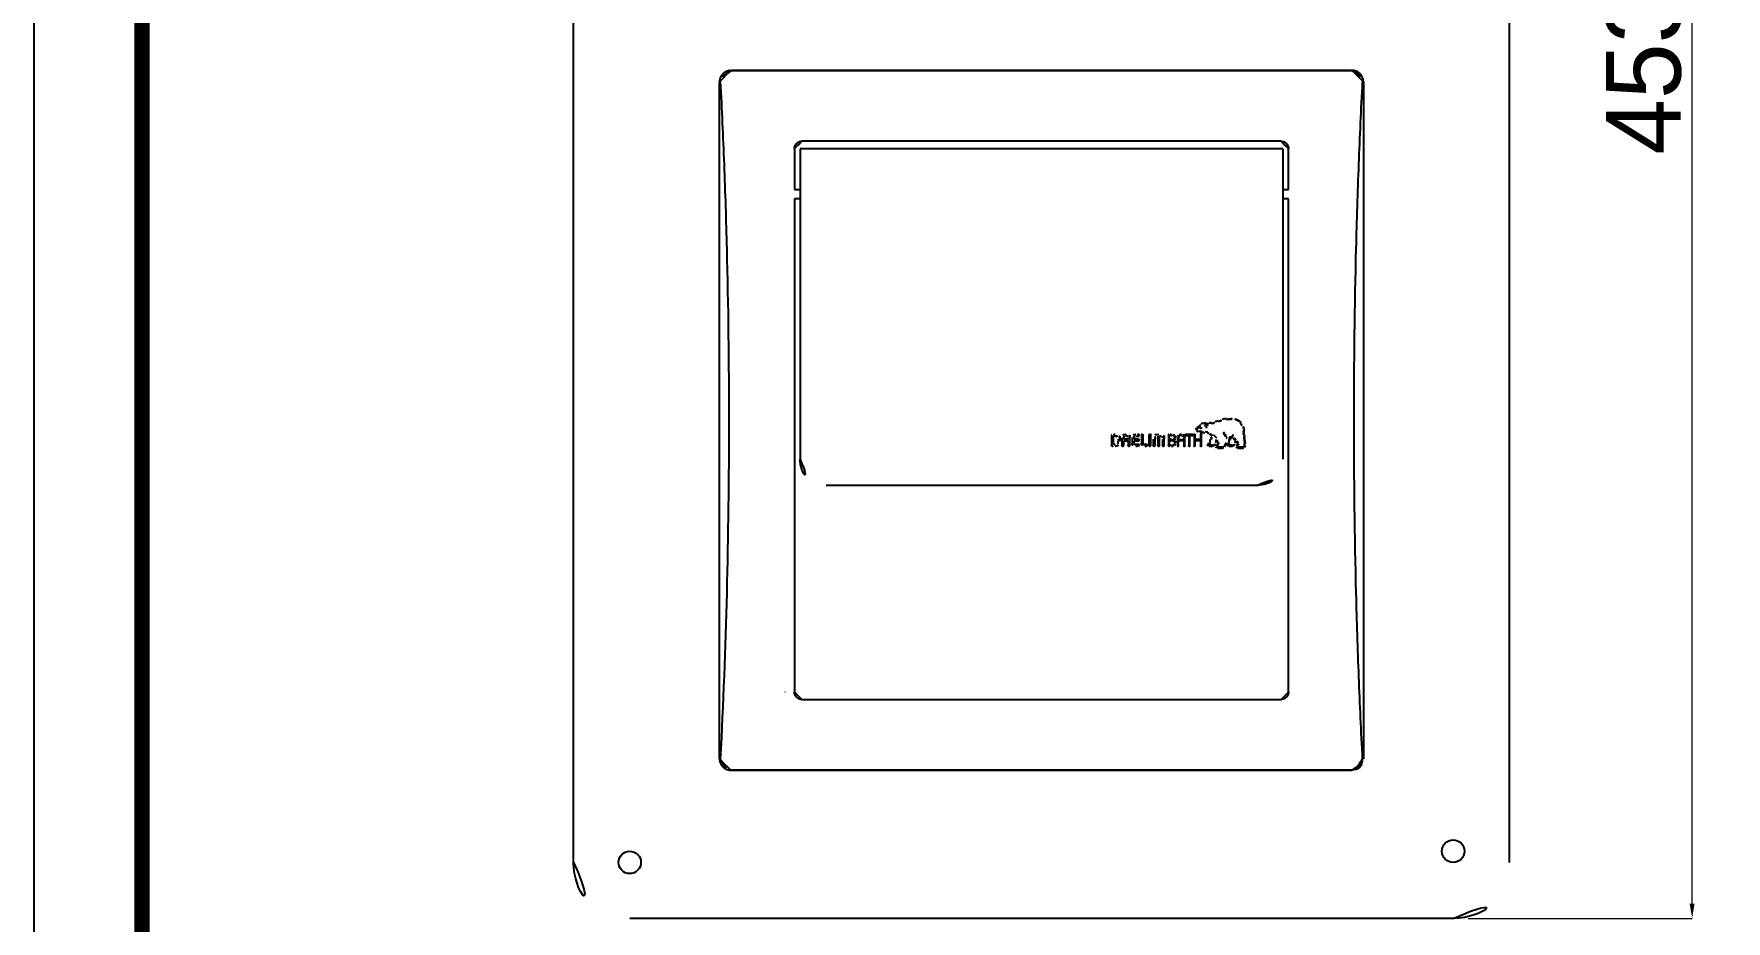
# Model space of a CAD drawing. Extents: x 16296660632 to 16296677083, y -37409619871 to -37409616479.
# Drawn here: x 16296675286.2 to 16296675738.3, y -37409617356.2 to -37409617119 of the extents above; entities that cross this region are included whole.
import ezdxf

# ---------------------------------------------------------------- set-up
doc = ezdxf.new("R2010")
doc.units = 0
doc.header["$LTSCALE"] = 10
doc.header["$MEASUREMENT"] = 0
doc.header["$PDMODE"] = 3
doc.header["$PDSIZE"] = -10
doc.layers.get('0').update_dxf_attribs({"linetype": 'CONTINUOUS'})
doc.layers.get('DEFPOINTS').update_dxf_attribs({"linetype": 'CONTINUOUS'})
for name, color, linetype in [('BODY', 7, 'CONTINUOUS'), ('Default', 7, 'CONTINUOUS'), ('MAKE2D HIDDEN LINES', 255, 'CONTINUOUS'), ('MAKE2D VISIBLE LINES', 7, 'CONTINUOUS'), ('MAKE2D VISIBLE LINES - TANGENT', 7, 'CONTINUOUS')]:
    doc.layers.add(name, color=color, linetype=linetype)
doc.styles.add('Daelim Dimension', font='\x7f\x7f\x7f\x7f.TTF')
doc.dimstyles.new('DEFAULT', dxfattribs={"dimscale": 2, "dimtxt": 2, "dimasz": 2, "dimexe": 0, "dimexo": 2, "dimgap": 1, "dimtad": 1, "dimdec": 1, "dimzin": 9, "dimdsep": 46, "dimtxsty": 'Daelim Dimension', "dimcen": 0.5, "dimclrd": 252, "dimclre": 252, "dimclrt": 3, "dimadec": 1, "dimazin": 0, "dimtfac": 1, "dimtdec": 1, "dimtix": 1, "dimtmove": 0, "dimatfit": 3, "dimfxl": 0, "dimtolj": 1, "dimtzin": 1, "dimlwd": 9, "dimlwe": 9, "dimarcsym": 0})

# ---------------------------------------------------------------- blocks, each defined once
blk = doc.blocks.new('*D5')
at = {"layer": 'BODY', "color": 5, "lineweight": 9}
for p, q in [((16296675669.405, -37409616902.51022), (16296675729.23068, -37409616902.51022)), ((16296675729.23068, -37409617351.51022), (16296675729.23068, -37409616906.51022)), ((16296675669.405, -37409617355.51022), (16296675729.23068, -37409617355.51022))]:
    blk.add_line(p, q, dxfattribs=at)
at = {"layer": 'BODY', "color": 5}
for points in [[(16296675728.56402, -37409616906.51022), (16296675729.89735, -37409616906.51022), (16296675729.23068, -37409616902.51022)], [(16296675728.56402, -37409617351.51022), (16296675729.89735, -37409617351.51022), (16296675729.23068, -37409617355.51022)]]:
    blk.add_solid(points, dxfattribs=at)
at = {"layer": 'DEFPOINTS', "color": 0}
for p in [(16296675665.405, -37409616902.51022), (16296675729.23068, -37409616902.51022), (16296675665.405, -37409617355.51022)]:
    blk.add_point(p, dxfattribs=at)
at = {"layer": 'BODY', "color": 7, "insert": (16296675716.3294, -37409617129.01022), "char_height": 20, "attachment_point": 5, "rotation": 90, "style": 'Daelim Dimension'}
blk.add_mtext('\\A1;453', dxfattribs=at)

msp = doc.modelspace()

# ---------------------------------------------------------------- linework, layer by layer
for p, q in [((16296675430.405001, -37409617340.510223), (16296675430.405001, -37409616917.510223)), ((16296675680.405001, -37409617340.510223), (16296675680.405001, -37409616917.510223))]:
    msp.add_line(p, q)
at = {"ltscale": 0.5}
msp.add_lwpolyline([(16296675286.220461, -37409617795.791344), (16296677082.980459, -37409617795.791344), (16296677082.980459, -37409616479.271339), (16296675286.220461, -37409616479.271339)], close=True, dxfattribs=at)
at = {"color": 5, "linetype": 'ByBlock', "lineweight": 200, "const_width": 4.14}
msp.add_lwpolyline([(16296675315.11268, -37409617739.419121), (16296677053.91268, -37409617739.419121), (16296677053.91268, -37409616509.839111), (16296675315.11268, -37409616509.839111)], close=True, dxfattribs=at)
for centre, start, end in [((16296675445.405001, -37409617340.510223), 180, 270), ((16296675665.405001, -37409617340.510223), 270, 0)]:
    msp.add_arc(centre, 15, start, end)
at = {"layer": 'BODY'}
for p, q in [((16296675490.90633, -37409617149.757629), (16296675490.90633, -37409617232.757629)), ((16296675619.90633, -37409617149.757629), (16296675490.90633, -37409617149.757629)), ((16296675619.90633, -37409617149.757629), (16296675619.90633, -37409617232.757629)), ((16296675612.90633, -37409617239.757629), (16296675497.90633, -37409617239.757629)), ((16296675665.405001, -37409617355.510223), (16296675445.405001, -37409617355.510223))]:
    msp.add_line(p, q, dxfattribs=at)
for centre in [(16296675665.405001, -37409617337.510223), (16296675445.405001, -37409617340.510223)]:
    msp.add_circle(centre, 3, dxfattribs=at)
for centre, start, end in [((16296675497.90633, -37409617232.757629), 180, 270), ((16296675612.90633, -37409617232.757629), 270, 0)]:
    msp.add_arc(centre, 7, start, end, dxfattribs=at)
at = {"layer": 'Default', "color": 0}
for p, q in [((16296675574.11492, -37409617226.297058), (16296675574.11492, -37409617229.05854)), ((16296675574.61083, -37409617228.822777), (16296675574.61083, -37409617226.550629)), ((16296675576.881451, -37409617226.990623), (16296675576.881451, -37409617229.094833)), ((16296675577.373461, -37409617227.40213), (16296675577.373461, -37409617226.990623)), ((16296675578.075211, -37409617226.101677), (16296675577.834209, -37409617226.101677)), ((16296675577.834209, -37409617226.535767), (16296675578.075211, -37409617226.535767)), ((16296675578.536249, -37409617226.990623), (16296675578.536249, -37409617227.40213)), ((16296675579.0292, -37409617229.094833), (16296675579.0292, -37409617226.990623)), ((16296675579.63913, -37409617226.905083), (16296675579.63913, -37409617228.454231)), ((16296675580.13303, -37409617227.405273), (16296675580.13303, -37409617226.905083)), ((16296675580.58865, -37409617226.543388), (16296675581.497299, -37409617226.547096)), ((16296675581.497299, -37409617226.135307), (16296675581.40118, -37409617226.125504)), ((16296675581.497299, -37409617226.547096), (16296675581.497299, -37409617226.135307)), ((16296675582.09008, -37409617226.26667), (16296675582.09008, -37409617228.454231)), ((16296675582.44338, -37409617226.128647), (16296675582.230391, -37409617226.128647)), ((16296675582.582939, -37409617228.499672), (16296675582.582939, -37409617226.26667)), ((16296675584.118561, -37409617226.262383), (16296675584.118561, -37409617229.094833)), ((16296675584.4793, -37409617226.128647), (16296675584.249729, -37409617226.128647)), ((16296675584.61047, -37409617229.094833), (16296675584.61047, -37409617226.262383)), ((16296675586.495119, -37409617226.571114), (16296675586.495119, -37409617229.094833)), ((16296675586.98559, -37409617229.094833), (16296675586.98559, -37409617226.575867)), ((16296675589.32271, -37409617226.276382), (16296675589.32271, -37409617229.112648)), ((16296675589.604191, -37409617226.403648), (16296675589.657539, -37409617226.401077)), ((16296675589.604191, -37409617227.517479), (16296675589.604191, -37409617226.403648)), ((16296675590.999889, -37409617226.937752), (16296675590.999889, -37409617226.95137)), ((16296675591.276711, -37409617226.976334), (16296675591.276711, -37409617226.907272)), ((16296675591.784241, -37409617226.967567), (16296675591.784241, -37409617229.19809)), ((16296675592.061621, -37409617227.525291), (16296675592.061621, -37409617226.981857)), ((16296675592.862061, -37409617226.139122), (16296675592.64583, -37409617226.139122)), ((16296675592.64583, -37409617226.383171), (16296675592.862061, -37409617226.383171)), ((16296675593.446739, -37409617226.981857), (16296675593.446739, -37409617227.525291)), ((16296675593.72394, -37409617229.19809), (16296675593.72394, -37409617226.967567)), ((16296675593.889589, -37409617226.190941), (16296675593.889589, -37409617226.37812)), ((16296675595.869499, -37409617226.169029), (16296675593.91931, -37409617226.169029)), ((16296675593.91931, -37409617226.390602), (16296675594.755951, -37409617226.390602)), ((16296675594.755951, -37409617226.390602), (16296675594.755951, -37409617229.19809)), ((16296675595.03286, -37409617229.19809), (16296675595.03286, -37409617226.390602)), ((16296675595.03286, -37409617226.390602), (16296675595.869499, -37409617226.390602)), ((16296675595.89484, -37409617226.37812), (16296675595.89484, -37409617226.190941)), ((16296675596.15955, -37409617226.199333), (16296675596.15955, -37409617229.19809)), ((16296675596.40732, -37409617226.169029), (16296675596.18985, -37409617226.169029)), ((16296675596.436939, -37409617227.520439), (16296675596.436939, -37409617226.199333)), ((16296675597.25643, -37409617223.961853), (16296675597.243099, -37409617223.986137)), ((16296675597.464849, -37409617224.11216), (16296675597.483049, -37409617224.078438)), ((16296675597.82873, -37409617225.590828), (16296675598.28739, -37409617225.619499)), ((16296675598.302441, -37409617225.365738), (16296675597.84664, -37409617225.339157)), ((16296675597.913031, -37409617226.199333), (16296675597.913031, -37409617227.520439)), ((16296675598.160891, -37409617226.169029), (16296675597.943331, -37409617226.169029)), ((16296675598.190229, -37409617229.19809), (16296675598.190229, -37409617226.199333)), ((16296675599.433809, -37409617223.072151), (16296675598.99715, -37409617223.078148)), ((16296675599.005341, -37409617223.330673), (16296675599.434759, -37409617223.325531)), ((16296675609.29714, -37409617225.130173), (16296675609.34553, -37409617225.798866)), ((16296675609.440781, -37409617226.860603), (16296675609.63949, -37409617228.585876)), ((16296675609.600719, -37409617225.78791), (16296675609.551279, -37409617225.102539)), ((16296675609.89325, -37409617228.559486), (16296675609.69455, -37409617226.82621)), ((16296675575.91717, -37409617227.405273), (16296675575.91717, -37409617227.951759)), ((16296675576.408791, -37409617227.951759), (16296675576.408791, -37409617227.405273)), ((16296675577.01243, -37409617229.230476), (16296675577.242571, -37409617229.230476)), ((16296675578.536249, -37409617227.40213), (16296675577.373461, -37409617227.40213)), ((16296675577.373461, -37409617229.094833), (16296675577.373461, -37409617227.834686)), ((16296675577.373461, -37409617227.834686), (16296675578.536249, -37409617227.834686)), ((16296675578.536249, -37409617227.834686), (16296675578.536249, -37409617229.094833)), ((16296675578.668659, -37409617229.230476), (16296675578.89584, -37409617229.230476)), ((16296675581.355181, -37409617227.405273), (16296675580.13303, -37409617227.405273)), ((16296675580.13303, -37409617228.454231), (16296675580.13303, -37409617227.832123)), ((16296675580.13303, -37409617227.832123), (16296675581.355181, -37409617227.832123)), ((16296675581.497869, -37409617228.814301), (16296675580.58865, -37409617228.814301)), ((16296675581.475771, -37409617229.23172), (16296675581.497869, -37409617229.22953)), ((16296675581.49473, -37409617227.700569), (16296675581.49473, -37409617227.545197)), ((16296675581.497869, -37409617229.22953), (16296675581.497869, -37409617228.814301)), ((16296675583.62866, -37409617228.814301), (16296675583.00473, -37409617228.814301)), ((16296675583.483391, -37409617229.230476), (16296675583.536831, -37409617229.222672)), ((16296675583.60751, -37409617229.211243), (16296675583.62866, -37409617229.208092)), ((16296675583.62866, -37409617229.208092), (16296675583.62866, -37409617228.814301)), ((16296675584.249729, -37409617229.230476), (16296675584.4793, -37409617229.230476)), ((16296675585.2626, -37409617227.353256), (16296675585.2626, -37409617229.094833)), ((16296675585.39481, -37409617229.230476), (16296675585.627621, -37409617229.230476)), ((16296675585.759171, -37409617229.094833), (16296675585.759171, -37409617227.392509)), ((16296675586.62533, -37409617229.230476), (16296675586.85405, -37409617229.230476)), ((16296675587.718781, -37409617227.392509), (16296675587.718781, -37409617229.094833)), ((16296675587.850901, -37409617229.230476), (16296675588.085329, -37409617229.230476)), ((16296675588.21669, -37409617229.094833), (16296675588.21669, -37409617227.353256)), ((16296675590.31786, -37409617227.517479), (16296675589.604191, -37409617227.517479)), ((16296675589.604191, -37409617228.991959), (16296675589.604191, -37409617227.773911)), ((16296675589.604191, -37409617227.773911), (16296675590.317089, -37409617227.773911)), ((16296675589.65811, -37409617228.994148), (16296675589.604191, -37409617228.991959)), ((16296675590.714121, -37409617227.646461), (16296675590.856251, -37409617227.595787)), ((16296675590.85758, -37409617227.700569), (16296675590.714121, -37409617227.646461)), ((16296675591.01713, -37409617228.368881), (16296675591.01713, -37409617228.379837)), ((16296675591.294241, -37409617228.409081), (16296675591.294241, -37409617228.335739)), ((16296675591.80567, -37409617229.228958), (16296675592.040091, -37409617229.228958)), ((16296675593.446739, -37409617227.525291), (16296675592.061621, -37409617227.525291)), ((16296675592.061621, -37409617229.19809), (16296675592.061621, -37409617227.771439)), ((16296675592.061621, -37409617227.771439), (16296675593.446739, -37409617227.771439)), ((16296675593.446739, -37409617227.771439), (16296675593.446739, -37409617229.19809)), ((16296675593.467991, -37409617229.228958), (16296675593.70318, -37409617229.228958)), ((16296675594.776239, -37409617229.228958), (16296675595.012381, -37409617229.22934)), ((16296675596.18985, -37409617229.22934), (16296675596.40732, -37409617229.22934)), ((16296675597.913031, -37409617227.520439), (16296675596.436939, -37409617227.520439)), ((16296675596.436939, -37409617229.19809), (16296675596.436939, -37409617227.771439)), ((16296675596.436939, -37409617227.771439), (16296675597.913031, -37409617227.771439)), ((16296675597.913031, -37409617227.771439), (16296675597.913031, -37409617229.19809)), ((16296675597.943331, -37409617229.22934), (16296675598.160891, -37409617229.22934)), ((16296675601.136709, -37409617228.986526), (16296675600.20348, -37409617228.986526)), ((16296675600.20348, -37409617229.225052), (16296675601.136709, -37409617229.225052)), ((16296675602.39323, -37409617229.757629), (16296675603.71863, -37409617229.757629)), ((16296675603.71863, -37409617229.50396), (16296675602.397329, -37409617229.50396)), ((16296675606.4683, -37409617228.986526), (16296675605.40572, -37409617228.986526)), ((16296675605.43515, -37409617229.225052), (16296675606.4683, -37409617229.225052)), ((16296675607.852859, -37409617229.757629), (16296675609.179211, -37409617229.757629)), ((16296675609.18026, -37409617229.50396), (16296675607.877529, -37409617229.50396))]:
    msp.add_line(p, q, dxfattribs=at)
for points in [[(16296675602.585461, -37409617222.452888), (16296675602.01297, -37409617222.649017), (16296675601.420759, -37409617222.85125), (16296675600.82398, -37409617222.978607)], [(16296675602.66843, -37409617222.693222), (16296675603.345421, -37409617222.461273), (16296675604.045361, -37409617222.222076), (16296675604.76169, -37409617222.10434)], [(16296675604.71921, -37409617221.853722), (16296675603.983061, -37409617221.975647), (16296675603.27216, -37409617222.218178), (16296675602.585461, -37409617222.452888)], [(16296675604.76169, -37409617222.10434), (16296675605.90543, -37409617221.91497), (16296675607.47497, -37409617221.923073), (16296675608.46212, -37409617223.031471)], [(16296675608.65377, -37409617222.862968), (16296675607.58976, -37409617221.667297), (16296675605.926291, -37409617221.654732), (16296675604.71921, -37409617221.853722)], [(16296675574.24971, -37409617226.140358), (16296675574.167219, -37409617226.154747), (16296675574.11492, -37409617226.216087), (16296675574.11492, -37409617226.297058)], [(16296675575.09082, -37409617226.101677), (16296675574.78162, -37409617226.101677), (16296675574.380501, -37409617226.120262), (16296675574.24971, -37409617226.140358)], [(16296675574.61083, -37409617226.550629), (16296675574.807819, -37409617226.530724), (16296675575.087971, -37409617226.52758), (16296675575.091209, -37409617226.52758)], [(16296675575.091209, -37409617226.52758), (16296675575.66284, -37409617226.52758), (16296675575.91717, -37409617226.799919), (16296675575.91717, -37409617227.405273)], [(16296675576.408791, -37409617227.405273), (16296675576.408791, -37409617226.553009), (16296675575.953279, -37409617226.101677), (16296675575.09082, -37409617226.101677)], [(16296675577.834209, -37409617226.101677), (16296675577.17494, -37409617226.101677), (16296675576.881451, -37409617226.374786), (16296675576.881451, -37409617226.990623)], [(16296675577.373461, -37409617226.990623), (16296675577.373461, -37409617226.60083), (16296675577.48805, -37409617226.535767), (16296675577.834209, -37409617226.535767)], [(16296675578.075211, -37409617226.535767), (16296675578.42128, -37409617226.535767), (16296675578.536249, -37409617226.60083), (16296675578.536249, -37409617226.990623)], [(16296675579.0292, -37409617226.990623), (16296675579.0292, -37409617226.374786), (16296675578.734859, -37409617226.101677), (16296675578.075211, -37409617226.101677)], [(16296675580.585119, -37409617226.101677), (16296675579.94795, -37409617226.101677), (16296675579.63913, -37409617226.364021), (16296675579.63913, -37409617226.905083)], [(16296675580.13303, -37409617226.905083), (16296675580.13303, -37409617226.671509), (16296675580.13303, -37409617226.543388), (16296675580.58865, -37409617226.543388)], [(16296675581.40118, -37409617226.125504), (16296675581.22258, -37409617226.109497), (16296675580.81193, -37409617226.101677), (16296675580.585119, -37409617226.101677)], [(16296675582.230391, -37409617226.128647), (16296675582.154659, -37409617226.128647), (16296675582.09008, -37409617226.191887), (16296675582.09008, -37409617226.26667)], [(16296675582.582939, -37409617226.26667), (16296675582.582939, -37409617226.191887), (16296675582.5193, -37409617226.128647), (16296675582.44338, -37409617226.128647)], [(16296675584.249729, -37409617226.128647), (16296675584.167721, -37409617226.128647), (16296675584.118561, -37409617226.197144), (16296675584.118561, -37409617226.262383)], [(16296675584.61047, -37409617226.262383), (16296675584.61047, -37409617226.18856), (16296675584.552839, -37409617226.128647), (16296675584.4793, -37409617226.128647)], [(16296675586.741831, -37409617226.115967), (16296675585.612761, -37409617226.115967), (16296675585.2626, -37409617226.294769), (16296675585.2626, -37409617227.353256)], [(16296675585.759171, -37409617227.392509), (16296675585.759171, -37409617226.645889), (16296675585.860519, -37409617226.57254), (16296675586.495119, -37409617226.571114)], [(16296675586.98559, -37409617226.575867), (16296675587.281179, -37409617226.577019), (16296675587.469311, -37409617226.607689), (16296675587.57704, -37409617226.713417)], [(16296675587.57704, -37409617226.713417), (16296675587.696871, -37409617226.830399), (16296675587.718781, -37409617227.052917), (16296675587.718781, -37409617227.392509)], [(16296675588.21669, -37409617227.353256), (16296675588.21669, -37409617226.294769), (16296675587.86795, -37409617226.115967), (16296675586.741831, -37409617226.115967)], [(16296675589.343571, -37409617226.200089), (16296675589.33252, -37409617226.21199), (16296675589.32271, -37409617226.234467), (16296675589.32271, -37409617226.276382)], [(16296675589.409201, -37409617226.173508), (16296675589.3731, -37409617226.177223), (16296675589.355101, -37409617226.187607), (16296675589.343571, -37409617226.200089)], [(16296675590.082291, -37409617226.138741), (16296675589.807381, -37409617226.138741), (16296675589.54818, -37409617226.155411), (16296675589.409201, -37409617226.173508)], [(16296675589.657539, -37409617226.401077), (16296675589.77651, -37409617226.39679), (16296675589.934731, -37409617226.388206), (16296675590.082291, -37409617226.388206)], [(16296675590.082291, -37409617226.388206), (16296675590.34577, -37409617226.388397), (16296675590.56695, -37409617226.409172), (16296675590.7327, -37409617226.488136)], [(16296675590.93512, -37409617226.302391), (16296675590.72117, -37409617226.185226), (16296675590.41683, -37409617226.138168), (16296675590.082291, -37409617226.138741)], [(16296675590.7327, -37409617226.488136), (16296675590.89921, -37409617226.566063), (16296675591.00285, -37409617226.719139), (16296675590.999889, -37409617226.937752)], [(16296675590.999889, -37409617226.95137), (16296675590.999889, -37409617227.093498), (16296675590.964359, -37409617227.237343), (16296675590.855101, -37409617227.346497)], [(16296675591.276711, -37409617226.907272), (16296675591.275181, -37409617226.601402), (16296675591.147921, -37409617226.421837), (16296675590.93512, -37409617226.302391)], [(16296675591.994459, -37409617226.322113), (16296675591.857771, -37409617226.445473), (16296675591.78442, -37409617226.649223), (16296675591.784241, -37409617226.967567)], [(16296675592.061621, -37409617226.981857), (16296675592.06181, -37409617226.755051), (16296675592.09572, -37409617226.601402), (16296675592.197651, -37409617226.503952)], [(16296675592.64583, -37409617226.139122), (16296675592.344629, -37409617226.138741), (16296675592.130489, -37409617226.196373), (16296675591.994459, -37409617226.322113)], [(16296675592.197651, -37409617226.503952), (16296675592.300711, -37409617226.406792), (16296675592.44846, -37409617226.383926), (16296675592.64583, -37409617226.383171)], [(16296675592.862061, -37409617226.383171), (16296675593.059429, -37409617226.383926), (16296675593.207371, -37409617226.406792), (16296675593.310431, -37409617226.503952)], [(16296675593.51228, -37409617226.322113), (16296675593.37549, -37409617226.196373), (16296675593.161169, -37409617226.138741), (16296675592.862061, -37409617226.139122)], [(16296675593.310431, -37409617226.503952), (16296675593.41293, -37409617226.601402), (16296675593.44636, -37409617226.755051), (16296675593.446739, -37409617226.981857)], [(16296675593.72394, -37409617226.967567), (16296675593.72366, -37409617226.649406), (16296675593.64974, -37409617226.445473), (16296675593.51228, -37409617226.322113)], [(16296675593.91931, -37409617226.169029), (16296675593.898451, -37409617226.169601), (16296675593.889589, -37409617226.18351), (16296675593.889589, -37409617226.190941)], [(16296675593.889589, -37409617226.37812), (16296675593.89035, -37409617226.386307), (16296675593.88978, -37409617226.381844), (16296675593.89159, -37409617226.384308)], [(16296675593.89159, -37409617226.384308), (16296675593.89407, -37409617226.386513), (16296675593.904261, -37409617226.391167), (16296675593.91931, -37409617226.390602)], [(16296675595.869499, -37409617226.390602), (16296675595.897791, -37409617226.386513), (16296675595.89312, -37409617226.385262), (16296675595.89484, -37409617226.37812)], [(16296675595.89484, -37409617226.190941), (16296675595.89217, -37409617226.173508), (16296675595.892929, -37409617226.172737), (16296675595.869499, -37409617226.169029)], [(16296675596.18985, -37409617226.169029), (16296675596.173651, -37409617226.169029), (16296675596.15955, -37409617226.182938), (16296675596.15955, -37409617226.199333)], [(16296675596.436939, -37409617226.199333), (16296675596.436939, -37409617226.18351), (16296675596.422649, -37409617226.169029), (16296675596.40732, -37409617226.169029)], [(16296675596.841021, -37409617224.469467), (16296675596.727949, -37409617224.662071), (16296675596.719191, -37409617224.858398), (16296675596.814819, -37409617225.038528)], [(16296675596.814819, -37409617225.038528), (16296675596.99753, -37409617225.382591), (16296675597.517719, -37409617225.568443), (16296675597.82873, -37409617225.590828)], [(16296675597.05554, -37409617224.211128), (16296675596.97924, -37409617224.288101), (16296675596.900749, -37409617224.366966), (16296675596.841021, -37409617224.469467)], [(16296675597.04011, -37409617224.919838), (16296675596.98562, -37409617224.818962), (16296675596.99305, -37409617224.713127), (16296675597.06078, -37409617224.597107)], [(16296675597.06078, -37409617224.597107), (16296675597.105261, -37409617224.522141), (16296675597.16975, -37409617224.457657), (16296675597.23786, -37409617224.388977)], [(16296675597.243099, -37409617223.986137), (16296675597.195089, -37409617224.070152), (16296675597.127171, -37409617224.139313), (16296675597.05554, -37409617224.211128)], [(16296675597.84664, -37409617225.339157), (16296675597.59231, -37409617225.319633), (16296675597.16975, -37409617225.164932), (16296675597.04011, -37409617224.919838)], [(16296675597.23786, -37409617224.388977), (16296675597.31768, -37409617224.307716), (16296675597.40008, -37409617224.224747), (16296675597.464849, -37409617224.11216)], [(16296675597.483049, -37409617224.078438), (16296675597.73167, -37409617223.60273), (16296675598.24329, -37409617223.351631), (16296675599.005341, -37409617223.330673)], [(16296675598.99715, -37409617223.078148), (16296675598.13689, -37409617223.099297), (16296675597.55039, -37409617223.397072), (16296675597.25643, -37409617223.961853)], [(16296675597.71957, -37409617224.278572), (16296675597.71957, -37409617224.278572), (16296675597.70966, -37409617224.230942), (16296675597.754721, -37409617224.219231)], [(16296675597.816441, -37409617224.455368), (16296675597.721951, -37409617224.343063), (16296675597.71957, -37409617224.278572), (16296675597.71957, -37409617224.278572)], [(16296675597.754721, -37409617224.219231), (16296675597.754721, -37409617224.219231), (16296675597.948179, -37409617224.131783), (16296675598.187281, -37409617224.224663)], [(16296675597.947041, -37409617224.481468), (16296675597.947041, -37409617224.481468), (16296675597.864071, -37409617224.511673), (16296675597.816441, -37409617224.455368)], [(16296675597.943331, -37409617226.169029), (16296675597.926279, -37409617226.169029), (16296675597.913031, -37409617226.182938), (16296675597.913031, -37409617226.199333)], [(16296675598.17737, -37409617224.290863), (16296675598.06192, -37409617224.446892), (16296675597.947041, -37409617224.481468), (16296675597.947041, -37409617224.481468)], [(16296675598.190229, -37409617226.199333), (16296675598.190229, -37409617226.182938), (16296675598.176319, -37409617226.169029), (16296675598.160891, -37409617226.169029)], [(16296675598.187281, -37409617224.224663), (16296675598.187281, -37409617224.224663), (16296675598.21681, -37409617224.237228), (16296675598.17737, -37409617224.290863)], [(16296675598.28739, -37409617225.619499), (16296675598.78092, -37409617225.64769), (16296675599.39361, -37409617225.682747), (16296675599.754339, -37409617225.747711)], [(16296675599.798639, -37409617225.497864), (16296675599.423901, -37409617225.431183), (16296675598.801781, -37409617225.395172), (16296675598.302441, -37409617225.365738)], [(16296675599.093929, -37409617223.727417), (16296675599.06469, -37409617223.75914), (16296675599.06259, -37409617223.812103), (16296675599.093929, -37409617223.838966)], [(16296675599.093929, -37409617223.838966), (16296675599.12384, -37409617223.866577), (16296675599.175751, -37409617223.85878), (16296675599.204809, -37409617223.827057)], [(16296675599.614981, -37409617223.585869), (16296675599.410561, -37409617223.441078), (16296675599.178711, -37409617223.63578), (16296675599.093929, -37409617223.727417)], [(16296675599.204809, -37409617223.827057), (16296675599.219101, -37409617223.812187), (16296675599.377991, -37409617223.623398), (16296675599.514681, -37409617223.719994)], [(16296675599.41132, -37409617224.138069), (16296675599.37446, -37409617224.160362), (16296675599.35141, -37409617224.20694), (16296675599.36808, -37409617224.244469)], [(16296675599.36808, -37409617224.244469), (16296675599.38446, -37409617224.282761), (16296675599.433229, -37409617224.293823), (16296675599.471149, -37409617224.274963)], [(16296675599.434759, -37409617223.325531), (16296675599.90428, -37409617223.323242), (16296675600.437519, -37409617223.320671), (16296675600.87751, -37409617223.226562)], [(16296675599.471149, -37409617224.274963), (16296675599.58564, -37409617224.22113), (16296675599.730339, -37409617224.038147), (16296675599.74968, -37409617223.867447)], [(16296675599.577829, -37409617223.871834), (16296675599.565929, -37409617223.977463), (16296675599.47419, -37409617224.098534), (16296675599.41132, -37409617224.138069)], [(16296675599.514681, -37409617223.719994), (16296675599.564211, -37409617223.755417), (16296675599.58507, -37409617223.806007), (16296675599.577829, -37409617223.871834)], [(16296675599.74968, -37409617223.867447), (16296675599.76292, -37409617223.748947), (16296675599.70929, -37409617223.651688), (16296675599.614981, -37409617223.585869)], [(16296675599.754339, -37409617225.747711), (16296675599.986771, -37409617225.788483), (16296675600.20719, -37409617225.861732), (16296675600.414471, -37409617225.95594)], [(16296675600.82398, -37409617222.978607), (16296675600.409229, -37409617223.067383), (16296675599.891319, -37409617223.069672), (16296675599.433809, -37409617223.072151)], [(16296675600.414471, -37409617225.95594), (16296675600.421329, -37409617225.975853), (16296675600.606131, -37409617226.648651), (16296675600.56926, -37409617227.389458)], [(16296675600.69729, -37409617226.104263), (16296675600.69729, -37409617226.104263), (16296675601.527349, -37409617226.578918), (16296675602.13537, -37409617227.433937)], [(16296675600.80883, -37409617227.401367), (16296675600.835501, -37409617226.866783), (16296675600.753771, -37409617226.374496), (16296675600.69729, -37409617226.104263)], [(16296675602.139851, -37409617227.016151), (16296675601.643471, -37409617226.425461), (16296675600.83474, -37409617225.681702), (16296675599.798639, -37409617225.497864)], [(16296675600.87751, -37409617223.226562), (16296675601.489059, -37409617223.095581), (16296675602.088511, -37409617222.891159), (16296675602.66843, -37409617222.693222)], [(16296675604.10528, -37409617225.646263), (16296675604.054701, -37409617225.676559), (16296675604.04384, -37409617225.748466), (16296675604.08013, -37409617225.808678)], [(16296675604.08013, -37409617225.808678), (16296675604.090799, -37409617225.826302), (16296675605.10918, -37409617227.55825), (16296675604.048309, -37409617229.318314)], [(16296675604.25559, -37409617225.697609), (16296675604.21911, -37409617225.637016), (16296675604.154711, -37409617225.616547), (16296675604.10528, -37409617225.646263)], [(16296675604.658529, -37409617226.717422), (16296675604.50783, -37409617226.104263), (16296675604.2614, -37409617225.706177), (16296675604.25559, -37409617225.697609)], [(16296675604.716631, -37409617226.988136), (16296675604.878851, -37409617227.02034), (16296675605.15386, -37409617227.068062), (16296675605.484591, -37409617227.103882)], [(16296675606.58042, -37409617226.893173), (16296675605.722919, -37409617226.930611), (16296675604.862089, -37409617226.760384), (16296675604.658529, -37409617226.717422)], [(16296675606.56632, -37409617226.228188), (16296675606.49526, -37409617226.231903), (16296675606.448389, -37409617226.293533), (16296675606.45392, -37409617226.383362)], [(16296675606.45392, -37409617226.383362), (16296675606.46735, -37409617226.571007), (16296675606.51403, -37409617226.738472), (16296675606.58042, -37409617226.893173)], [(16296675606.66958, -37409617226.363068), (16296675606.6651, -37409617226.293533), (16296675606.63662, -37409617226.225037), (16296675606.56632, -37409617226.228188)], [(16296675607.349899, -37409617227.545776), (16296675607.033461, -37409617227.190659), (16296675606.69463, -37409617226.849922), (16296675606.66958, -37409617226.363068)], [(16296675608.46212, -37409617223.031471), (16296675608.919439, -37409617223.544434), (16296675609.19997, -37409617224.250473), (16296675609.29714, -37409617225.130173)], [(16296675609.551279, -37409617225.102539), (16296675609.44878, -37409617224.169502), (16296675609.146061, -37409617223.415833), (16296675608.65377, -37409617222.862968)], [(16296675609.34553, -37409617225.798866), (16296675609.35762, -37409617226.068817), (16296675609.36953, -37409617226.347733), (16296675609.440781, -37409617226.860603)], [(16296675609.69455, -37409617226.82621), (16296675609.623671, -37409617226.324783), (16296675609.61186, -37409617226.052544), (16296675609.600719, -37409617225.78791)], [(16296675574.11492, -37409617229.05854), (16296675574.11492, -37409617229.145798), (16296675574.167601, -37409617229.203796), (16296675574.253811, -37409617229.220001)], [(16296675574.253811, -37409617229.220001), (16296675574.377451, -37409617229.238861), (16296675574.77733, -37409617229.258011), (16296675575.09082, -37409617229.258011)], [(16296675575.09082, -37409617228.832123), (16296675575.09082, -37409617228.832123), (16296675574.70961, -37409617228.824867), (16296675574.61083, -37409617228.822777)], [(16296675575.09082, -37409617229.258011), (16296675575.953279, -37409617229.258011), (16296675576.408791, -37409617228.805351), (16296675576.408791, -37409617227.951759)], [(16296675575.91717, -37409617227.951759), (16296675575.91717, -37409617228.543968), (16296675575.647409, -37409617228.832123), (16296675575.09082, -37409617228.832123)], [(16296675576.881451, -37409617229.094833), (16296675576.881451, -37409617229.169609), (16296675576.941561, -37409617229.230476), (16296675577.01243, -37409617229.230476)], [(16296675577.242571, -37409617229.230476), (16296675577.32411, -37409617229.230476), (16296675577.373461, -37409617229.157898), (16296675577.373461, -37409617229.094833)], [(16296675578.536249, -37409617229.094833), (16296675578.536249, -37409617229.17218), (16296675578.595591, -37409617229.230476), (16296675578.668659, -37409617229.230476)], [(16296675578.89584, -37409617229.230476), (16296675578.975861, -37409617229.230476), (16296675579.0292, -37409617229.156563), (16296675579.0292, -37409617229.094833)], [(16296675579.63913, -37409617228.454231), (16296675579.63913, -37409617228.995667), (16296675579.94795, -37409617229.258011), (16296675580.585119, -37409617229.258011)], [(16296675580.58865, -37409617228.814301), (16296675580.13303, -37409617228.814301), (16296675580.13303, -37409617228.686661), (16296675580.13303, -37409617228.454231)], [(16296675580.585119, -37409617229.258011), (16296675580.86594, -37409617229.258011), (16296675581.24839, -37409617229.252769), (16296675581.401569, -37409617229.238098)], [(16296675581.355181, -37409617227.832123), (16296675581.43186, -37409617227.832123), (16296675581.49473, -37409617227.775337), (16296675581.49473, -37409617227.700569)], [(16296675581.401569, -37409617229.238098), (16296675581.39909, -37409617229.238098), (16296675581.475771, -37409617229.23172), (16296675581.475771, -37409617229.23172)], [(16296675581.49473, -37409617227.545197), (16296675581.49473, -37409617227.468613), (16296675581.43186, -37409617227.405273), (16296675581.355181, -37409617227.405273)], [(16296675582.09008, -37409617228.454231), (16296675582.09008, -37409617229.168083), (16296675582.576651, -37409617229.258011), (16296675583.000641, -37409617229.258011)], [(16296675583.00473, -37409617228.814301), (16296675582.582939, -37409617228.814301), (16296675582.582939, -37409617228.654663), (16296675582.582939, -37409617228.499672)], [(16296675583.000641, -37409617229.258011), (16296675583.31127, -37409617229.258011), (16296675583.3909, -37409617229.244186), (16296675583.483391, -37409617229.230476)], [(16296675583.536831, -37409617229.222672), (16296675583.53607, -37409617229.223053), (16296675583.60751, -37409617229.211243), (16296675583.60751, -37409617229.211243)], [(16296675584.118561, -37409617229.094833), (16296675584.118561, -37409617229.17218), (16296675584.177151, -37409617229.230476), (16296675584.249729, -37409617229.230476)], [(16296675584.4793, -37409617229.230476), (16296675584.56151, -37409617229.230476), (16296675584.61047, -37409617229.157898), (16296675584.61047, -37409617229.094833)], [(16296675585.2626, -37409617229.094833), (16296675585.2626, -37409617229.17218), (16296675585.321751, -37409617229.230476), (16296675585.39481, -37409617229.230476)], [(16296675585.627621, -37409617229.230476), (16296675585.70982, -37409617229.230476), (16296675585.759171, -37409617229.157898), (16296675585.759171, -37409617229.094833)], [(16296675586.495119, -37409617229.094833), (16296675586.495119, -37409617229.17466), (16296675586.55056, -37409617229.230476), (16296675586.62533, -37409617229.230476)], [(16296675586.85405, -37409617229.230476), (16296675586.936251, -37409617229.230476), (16296675586.98559, -37409617229.157898), (16296675586.98559, -37409617229.094833)], [(16296675587.718781, -37409617229.094833), (16296675587.718781, -37409617229.169609), (16296675587.779461, -37409617229.230476), (16296675587.850901, -37409617229.230476)], [(16296675588.085329, -37409617229.230476), (16296675588.166201, -37409617229.230476), (16296675588.21669, -37409617229.156563), (16296675588.21669, -37409617229.094833)], [(16296675589.32271, -37409617229.112648), (16296675589.32271, -37409617229.162369), (16296675589.33252, -37409617229.18428), (16296675589.34129, -37409617229.194557)], [(16296675589.34129, -37409617229.194557), (16296675589.35043, -37409617229.202003), (16296675589.37129, -37409617229.214668), (16296675589.416821, -37409617229.22229)], [(16296675589.416821, -37409617229.22229), (16296675589.57333, -37409617229.244003), (16296675589.823759, -37409617229.259628), (16296675590.10391, -37409617229.259628)], [(16296675590.10391, -37409617229.009201), (16296675589.951309, -37409617229.009201), (16296675589.7969, -37409617228.998627), (16296675589.65811, -37409617228.994148)], [(16296675590.10391, -37409617229.259628), (16296675590.431499, -37409617229.260773), (16296675590.734409, -37409617229.209618), (16296675590.947599, -37409617229.085876)], [(16296675590.317089, -37409617227.773911), (16296675590.577709, -37409617227.773911), (16296675590.75613, -37409617227.835831), (16296675590.867769, -37409617227.953949)], [(16296675590.758989, -37409617228.887749), (16296675590.594481, -37409617228.98243), (16296675590.372339, -37409617229.009201), (16296675590.10391, -37409617229.009201)], [(16296675590.855101, -37409617227.346497), (16296675590.746889, -37409617227.454613), (16296675590.57305, -37409617227.517479), (16296675590.31786, -37409617227.517479)], [(16296675590.856251, -37409617227.595787), (16296675591.12639, -37409617227.485657), (16296675591.27537, -37409617227.273819), (16296675591.276711, -37409617226.976334)], [(16296675590.867769, -37409617227.953949), (16296675590.97941, -37409617228.066162), (16296675591.01713, -37409617228.220383), (16296675591.01713, -37409617228.368881)], [(16296675591.01713, -37409617228.379837), (16296675591.01885, -37409617228.621513), (16296675590.924549, -37409617228.791733), (16296675590.758989, -37409617228.887749)], [(16296675590.947599, -37409617229.085876), (16296675591.1604, -37409617228.953194), (16296675591.292521, -37409617228.753052), (16296675591.294241, -37409617228.409081)], [(16296675591.294241, -37409617228.335739), (16296675591.2929, -37409617228.030823), (16296675591.13011, -37409617227.794868), (16296675590.85758, -37409617227.700569)], [(16296675591.784241, -37409617229.19809), (16296675591.78385, -37409617229.20314), (16296675591.787951, -37409617229.214668), (16296675591.792999, -37409617229.22229)], [(16296675591.792999, -37409617229.22229), (16296675591.79862, -37409617229.228394), (16296675591.80319, -37409617229.22934), (16296675591.80567, -37409617229.228958)], [(16296675592.040091, -37409617229.228958), (16296675592.049141, -37409617229.228958), (16296675592.06057, -37409617229.218384), (16296675592.061621, -37409617229.19809)], [(16296675593.446739, -37409617229.19809), (16296675593.447321, -37409617229.220383), (16296675593.461321, -37409617229.228958), (16296675593.467991, -37409617229.228958)], [(16296675593.70318, -37409617229.228958), (16296675593.7048, -37409617229.22934), (16296675593.70965, -37409617229.228394), (16296675593.715269, -37409617229.22229)], [(16296675593.715269, -37409617229.22229), (16296675593.720989, -37409617229.214668), (16296675593.72394, -37409617229.20314), (16296675593.72394, -37409617229.19809)], [(16296675594.755951, -37409617229.19809), (16296675594.756519, -37409617229.220383), (16296675594.76919, -37409617229.228958), (16296675594.776239, -37409617229.228958)], [(16296675595.012381, -37409617229.22934), (16296675595.02095, -37409617229.228958), (16296675595.03153, -37409617229.218384), (16296675595.03286, -37409617229.19809)], [(16296675596.15955, -37409617229.19809), (16296675596.15955, -37409617229.214668), (16296675596.173651, -37409617229.228958), (16296675596.18985, -37409617229.22934)], [(16296675596.40732, -37409617229.22934), (16296675596.422649, -37409617229.228958), (16296675596.436939, -37409617229.214668), (16296675596.436939, -37409617229.19809)], [(16296675597.913031, -37409617229.19809), (16296675597.913031, -37409617229.214668), (16296675597.926279, -37409617229.228958), (16296675597.943331, -37409617229.22934)], [(16296675598.160891, -37409617229.22934), (16296675598.176319, -37409617229.228958), (16296675598.190229, -37409617229.214668), (16296675598.190229, -37409617229.19809)], [(16296675599.799971, -37409617228.836693), (16296675599.791019, -37409617228.94471), (16296675599.82188, -37409617229.042732), (16296675599.8857, -37409617229.110931)], [(16296675600.02668, -37409617228.471283), (16296675600.024111, -37409617228.472618), (16296675599.814449, -37409617228.636841), (16296675599.799971, -37409617228.836693)], [(16296675599.8857, -37409617229.110931), (16296675599.95676, -37409617229.187042), (16296675600.06431, -37409617229.225052), (16296675600.20348, -37409617229.225052)], [(16296675600.053539, -37409617228.839447), (16296675600.053539, -37409617228.750198), (16296675600.172041, -37409617228.660942), (16296675600.17757, -37409617228.656082)], [(16296675600.20348, -37409617228.986526), (16296675600.13089, -37409617228.986526), (16296675600.053539, -37409617228.927277), (16296675600.053539, -37409617228.839447)], [(16296675600.17757, -37409617228.656082), (16296675600.41333, -37409617228.46862), (16296675600.769211, -37409617228.18399), (16296675600.80883, -37409617227.401367)], [(16296675600.56926, -37409617227.389458), (16296675600.534969, -37409617228.064636), (16296675600.24139, -37409617228.299919), (16296675600.02668, -37409617228.471283)], [(16296675601.136709, -37409617229.225052), (16296675601.900181, -37409617229.225052), (16296675602.226721, -37409617228.332413), (16296675602.30617, -37409617227.709137)], [(16296675602.13537, -37409617227.433937), (16296675602.090891, -37409617227.79554), (16296675601.884939, -37409617228.986526), (16296675601.136709, -37409617228.986526)], [(16296675602.239201, -37409617228.978706), (16296675602.239201, -37409617228.978706), (16296675601.990681, -37409617229.209343), (16296675602.015539, -37409617229.431664)], [(16296675602.015539, -37409617229.431664), (16296675602.04278, -37409617229.664574), (16296675602.237009, -37409617229.757629), (16296675602.39323, -37409617229.757629)], [(16296675602.26083, -37409617229.376221), (16296675602.26083, -37409617229.285347), (16296675602.390659, -37409617229.147423), (16296675602.390659, -37409617229.147423)], [(16296675602.397329, -37409617229.50396), (16296675602.342649, -37409617229.50396), (16296675602.26083, -37409617229.466713), (16296675602.26083, -37409617229.376221)], [(16296675602.30617, -37409617227.709137), (16296675602.52869, -37409617228.155228), (16296675602.52573, -37409617228.658653), (16296675602.239201, -37409617228.978706)], [(16296675602.390659, -37409617229.147423), (16296675602.922569, -37409617228.554916), (16296675602.65185, -37409617227.627693), (16296675602.139851, -37409617227.016151)], [(16296675603.71863, -37409617229.757629), (16296675603.956011, -37409617229.757629), (16296675604.145861, -37409617229.650467), (16296675604.26693, -37409617229.448624)], [(16296675604.048309, -37409617229.318314), (16296675603.972389, -37409617229.445381), (16296675603.86714, -37409617229.50396), (16296675603.71863, -37409617229.50396)], [(16296675604.26693, -37409617229.448624), (16296675604.805889, -37409617228.553871), (16296675604.835699, -37409617227.671989), (16296675604.716631, -37409617226.988136)], [(16296675604.994209, -37409617228.816971), (16296675604.994209, -37409617228.816971), (16296675604.954769, -37409617228.969856), (16296675605.085939, -37409617229.106171)], [(16296675605.18749, -37409617228.488823), (16296675605.185869, -37409617228.490723), (16296675605.01174, -37409617228.667801), (16296675604.994209, -37409617228.816971)], [(16296675605.085939, -37409617229.106171), (16296675605.160151, -37409617229.183899), (16296675605.276649, -37409617229.225052), (16296675605.43515, -37409617229.225052)], [(16296675605.25988, -37409617228.839447), (16296675605.25988, -37409617228.760201), (16296675605.35066, -37409617228.66523), (16296675605.353991, -37409617228.661423)], [(16296675605.40572, -37409617228.986526), (16296675605.32408, -37409617228.986526), (16296675605.25988, -37409617228.921753), (16296675605.25988, -37409617228.839447)], [(16296675605.549749, -37409617227.625031), (16296675605.549749, -37409617228.142273), (16296675605.319031, -37409617228.36412), (16296675605.18749, -37409617228.488823)], [(16296675605.353991, -37409617228.661423), (16296675605.574699, -37409617228.450607), (16296675605.79084, -37409617228.163986), (16296675605.79084, -37409617227.630363)], [(16296675605.484591, -37409617227.103882), (16296675605.50136, -37409617227.20018), (16296675605.53746, -37409617227.407272), (16296675605.53746, -37409617227.408043)], [(16296675605.53746, -37409617227.408043), (16296675605.54565, -37409617227.485863), (16296675605.549749, -37409617227.55825), (16296675605.549749, -37409617227.625031)], [(16296675605.73521, -37409617227.124931), (16296675606.02622, -37409617227.14608), (16296675606.392191, -37409617227.159988), (16296675606.7073, -37409617227.139122)], [(16296675605.7775, -37409617227.382317), (16296675605.7775, -37409617227.382317), (16296675605.750259, -37409617227.227142), (16296675605.73521, -37409617227.124931)], [(16296675605.79084, -37409617227.630363), (16296675605.79084, -37409617227.553299), (16296675605.786169, -37409617227.471092), (16296675605.7775, -37409617227.382317)], [(16296675606.4683, -37409617229.225052), (16296675607.12557, -37409617229.225052), (16296675607.329519, -37409617228.409653), (16296675607.39572, -37409617227.991577)], [(16296675606.7073, -37409617227.139122), (16296675606.823799, -37409617227.328491), (16296675607.022511, -37409617227.563301), (16296675607.180441, -37409617227.741051)], [(16296675607.178061, -37409617227.739906), (16296675607.17654, -37409617227.754288), (16296675607.09576, -37409617228.986526), (16296675606.4683, -37409617228.986526)], [(16296675607.180441, -37409617227.741051), (16296675607.179489, -37409617227.741051), (16296675607.178061, -37409617227.74057), (16296675607.178061, -37409617227.739906)], [(16296675607.39572, -37409617227.991577), (16296675607.51289, -37409617228.138939), (16296675607.64501, -37409617228.31916), (16296675607.72521, -37409617228.488823)], [(16296675607.751789, -37409617228.856598), (16296675607.685209, -37409617229.075592), (16296675607.406679, -37409617229.231148), (16296675607.46402, -37409617229.493187)], [(16296675607.46402, -37409617229.493187), (16296675607.50812, -37409617229.695137), (16296675607.679779, -37409617229.757629), (16296675607.852859, -37409617229.757629)], [(16296675607.95669, -37409617228.379936), (16296675607.80275, -37409617228.053207), (16296675607.572041, -37409617227.794594), (16296675607.349899, -37409617227.545776)], [(16296675607.72521, -37409617228.488823), (16296675607.78084, -37409617228.604362), (16296675607.790079, -37409617228.733719), (16296675607.751789, -37409617228.856598)], [(16296675607.73464, -37409617229.378029), (16296675607.735399, -37409617229.241623), (16296675607.912201, -37409617229.130173), (16296675607.977261, -37409617228.953194)], [(16296675607.877529, -37409617229.50396), (16296675607.797609, -37409617229.50396), (16296675607.73464, -37409617229.471481), (16296675607.73464, -37409617229.378029)], [(16296675607.977261, -37409617228.953194), (16296675608.04575, -37409617228.766113), (16296675608.042419, -37409617228.561684), (16296675607.95669, -37409617228.379936)], [(16296675609.179211, -37409617229.757629), (16296675609.18807, -37409617229.757629), (16296675609.457069, -37409617229.760201), (16296675609.667021, -37409617229.532921)], [(16296675609.48317, -37409617229.357742), (16296675609.35219, -37409617229.501862), (16296675609.18807, -37409617229.50396), (16296675609.18026, -37409617229.50396)], [(16296675609.63949, -37409617228.585876), (16296675609.67721, -37409617228.945183), (16296675609.62291, -37409617229.20314), (16296675609.48317, -37409617229.357742)], [(16296675609.667021, -37409617229.532921), (16296675609.86344, -37409617229.320213), (16296675609.93935, -37409617229.002243), (16296675609.89325, -37409617228.559486)]]:
    msp.add_open_spline(points, degree=3, dxfattribs=at)
at = {"layer": 'MAKE2D HIDDEN LINES'}
msp.add_line((16296675486.909611, -37409617294.958618), (16296675486.817459, -37409617295.050537), dxfattribs=at)
at = {"layer": 'MAKE2D VISIBLE LINES'}
for p, q in [((16296675469.409611, -37409617312.873039), (16296675469.409611, -37409617131.842827)), ((16296675472.4286, -37409617128.849213), (16296675555.40633, -37409617128.849213)), ((16296675555.40633, -37409617128.849213), (16296675638.38405, -37409617128.849213)), ((16296675641.403049, -37409617131.842827), (16296675641.40304, -37409617312.873039)), ((16296675489.40633, -37409617149.757629), (16296675489.40633, -37409617160.607933)), ((16296675619.40663, -37409617147.757927), (16296675491.406019, -37409617147.757927)), ((16296675621.40633, -37409617150.207932), (16296675621.40633, -37409617149.757629)), ((16296675621.40633, -37409617160.607933), (16296675621.40633, -37409617150.207932)), ((16296675489.40633, -37409617160.607933), (16296675490.90633, -37409617160.607933)), ((16296675490.90633, -37409617163.107933), (16296675489.40633, -37409617163.107933)), ((16296675489.40633, -37409617163.107933), (16296675489.40633, -37409617208.947311)), ((16296675619.90633, -37409617160.607933), (16296675621.40633, -37409617160.607933)), ((16296675621.40633, -37409617163.107933), (16296675619.90633, -37409617163.107933)), ((16296675621.40633, -37409617208.984306), (16296675621.40633, -37409617163.107933)), ((16296675489.40633, -37409617208.947311), (16296675489.40633, -37409617294.958237)), ((16296675621.40633, -37409617294.958237), (16296675621.40633, -37409617208.984306)), ((16296675491.406019, -37409617296.957932), (16296675619.40663, -37409617296.957932)), ((16296675555.40633, -37409617315.866661), (16296675472.4286, -37409617315.866661)), ((16296675638.38405, -37409617315.866661), (16296675555.40633, -37409617315.866661))]:
    msp.add_line(p, q, dxfattribs=at)
for points, weights, knots in [([(16296675469.409611, -37409617131.842827), (16296675469.409599, -37409617131.646507), (16296675469.43541, -37409617131.451897), (16296675469.780479, -37409617128.849213), (16296675472.4286, -37409617128.849213)], [1, 0.997828786181, 1, 0.75251843647, 1], [0, 0, 0, 0.3920638328, 0.3920638328, 4.6914561254, 4.6914561254, 4.6914561254]), ([(16296675638.38405, -37409617128.849213), (16296675641.032181, -37409617128.849213), (16296675641.377239, -37409617131.451897), (16296675641.403049, -37409617131.646507), (16296675641.403049, -37409617131.842827)], [1, 0.752518436471, 1, 0.997828786274, 1], [5.1667603759, 5.1667603759, 5.1667603759, 9.4661526768, 9.4661526768, 9.858216501, 9.858216501, 9.858216501]), ([(16296675491.406019, -37409617147.757927), (16296675490.577709, -37409617147.757896), (16296675489.991989, -37409617148.343597), (16296675489.40629, -37409617148.929314), (16296675489.40633, -37409617149.757629)], [1, 0.92387713258, 1, 0.92387713257, 1], [0, 0, 0, 1.5705789064, 1.5705789064, 3.1411578129, 3.1411578129, 3.1411578129]), ([(16296675621.40633, -37409617149.757629), (16296675621.406361, -37409617148.929314), (16296675620.820669, -37409617148.343597), (16296675620.23494, -37409617147.757896), (16296675619.40663, -37409617147.757927)], [1, 0.92387713257, 1, 0.92387713258, 1], [0, 0, 0, 1.5705789065, 1.5705789065, 3.1411578129, 3.1411578129, 3.1411578129]), ([(16296675489.40633, -37409617294.958237), (16296675489.40629, -37409617295.78656), (16296675489.991989, -37409617296.372276), (16296675490.577709, -37409617296.957962), (16296675491.406019, -37409617296.957932)], [1, 0.92387713258, 1, 0.92387713257, 1], [0, 0, 0, 1.5705789064, 1.5705789064, 3.1411578129, 3.1411578129, 3.1411578129]), ([(16296675619.40663, -37409617296.957932), (16296675620.234949, -37409617296.957962), (16296675620.820669, -37409617296.372276), (16296675621.406361, -37409617295.786537), (16296675621.40633, -37409617294.958237)], [1, 0.92387713257, 1, 0.92387713258, 1], [0, 0, 0, 1.5705789065, 1.5705789065, 3.1411578129, 3.1411578129, 3.1411578129]), ([(16296675472.4286, -37409617315.866661), (16296675469.780491, -37409617315.866661), (16296675469.43541, -37409617313.263969), (16296675469.409611, -37409617313.069351), (16296675469.409611, -37409617312.873039)], [1, 0.752518436574, 1, 0.997828786748, 1], [5.1667603768, 5.1667603768, 5.1667603768, 9.4661526682, 9.4661526682, 9.8582164498, 9.8582164498, 9.8582164498])]:
    msp.add_rational_spline(points, weights, degree=2, knots=knots, dxfattribs=at)
msp.add_open_spline([(16296675638.38405, -37409617315.866661), (16296675639.14537, -37409617315.866661), (16296675639.907709, -37409617315.575996), (16296675641.057409, -37409617314.475998), (16296675641.40304, -37409617313.695824), (16296675641.40304, -37409617312.873039)], degree=3, knots=[-13.7655449597, -13.7655449597, -13.7655449597, -13.7655449597, -11.4099526957, -11.4099526957, -9.0397237153, -9.0397237153, -9.0397237153, -9.0397237153], dxfattribs=at)
at = {"layer": 'MAKE2D VISIBLE LINES - TANGENT'}
for p, q in [((16296675638.247391, -37409617128.867317), (16296675472.56526, -37409617128.867317)), ((16296675472.565269, -37409617315.848541), (16296675638.247379, -37409617315.848541))]:
    msp.add_line(p, q, dxfattribs=at)
for points, knots in [([(16296675469.6099, -37409617131.869377), (16296675469.995119, -37409617139.226501), (16296675470.66358, -37409617154.083763), (16296675471.61191, -37409617184.28756), (16296675472.075411, -37409617222.485764), (16296675471.516781, -37409617267.965378), (16296675470.383301, -37409617298.080307), (16296675469.6099, -37409617312.846481)], [0, 0, 0, 0, 22.1015399068, 44.6158835163, 90.6538808908, 136.6957797183, 181.0547666926, 181.0547666926, 181.0547666926, 181.0547666926]), ([(16296675472.56526, -37409617128.867317), (16296675471.764629, -37409617128.868858), (16296675470.96586, -37409617129.220757), (16296675469.88862, -37409617130.357643), (16296675469.60478, -37409617131.128929), (16296675469.6099, -37409617131.869377)], [0, 0, 0, 0, 0.5, 0.5, 1, 1, 1, 1]), ([(16296675638.247391, -37409617128.867317), (16296675639.04668, -37409617128.868851), (16296675639.8153, -37409617129.204536), (16296675640.89786, -37409617130.314522), (16296675641.20816, -37409617131.086166), (16296675641.202749, -37409617131.869377)], [0, 0, 0, 0, 0.4990450994, 0.4990450994, 1, 1, 1, 1]), ([(16296675641.202749, -37409617312.846481), (16296675640.81967, -37409617305.533783), (16296675640.153959, -37409617290.762123), (16296675639.205891, -37409617260.642677), (16296675638.73727, -37409617222.485748), (16296675639.20072, -37409617184.28756), (16296675640.149071, -37409617154.083763), (16296675640.81752, -37409617139.226501), (16296675641.202749, -37409617131.869377)], [0, 0, 0, 0, 21.9681351535, 44.3589868163, 90.4008854624, 136.4388827038, 158.9532262794, 181.0547661987, 181.0547661987, 181.0547661987, 181.0547661987]), ([(16296675469.6099, -37409617312.846481), (16296675469.604759, -37409617313.589798), (16296675469.885059, -37409617314.353569), (16296675470.966261, -37409617315.496407), (16296675471.754129, -37409617315.846992), (16296675472.565269, -37409617315.848541)], [0, 0, 0, 0, 0.5, 0.5, 1, 1, 1, 1]), ([(16296675641.202749, -37409617312.846481), (16296675641.20816, -37409617313.629631), (16296675640.897909, -37409617314.401207), (16296675639.815439, -37409617315.511261), (16296675639.046749, -37409617315.847023), (16296675638.247379, -37409617315.848541)], [0, 0, 0, 0, 0.5009093823, 0.5009093823, 1, 1, 1, 1])]:
    msp.add_open_spline(points, degree=3, knots=knots, dxfattribs=at)

# ---------------------------------------------------------------- dimensions: what is measured, and where the dimension line sits
at = {"layer": 'BODY'}
dim = msp.add_linear_dim(base=(16296675729.23068, -37409616902.510223), p1=(16296675665.405001, -37409617355.510223), p2=(16296675665.405001, -37409616902.510223), angle=90, dimstyle='DEFAULT', override={"dimtxt": 10, "dimclrd": 5, "dimclre": 5, "dimclrt": 7}, dxfattribs=at)
dim.commit()
dim.dimension.update_dxf_attribs({"geometry": '*D5', "text_midpoint": (16296675716.329399, -37409617129.010223)})

doc.saveas('drawing.dxf')
